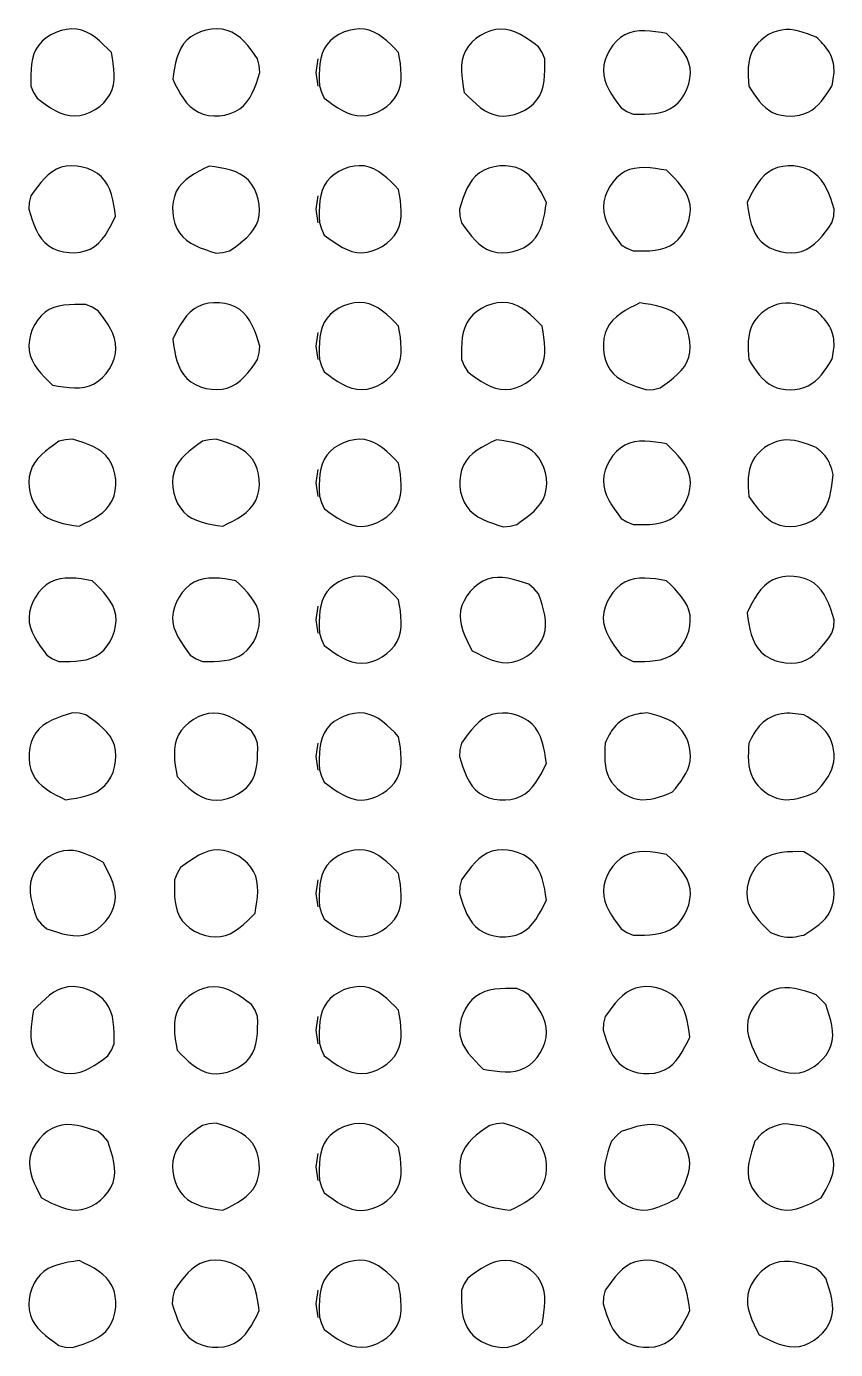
# Model space of a CAD drawing. Extents: x -306 to 305, y -242 to 242.
# Drawn here: x 9.4 to 305.3, y -241.7 to 241.8 of the extents above; entities that cross this region are included whole.
import ezdxf

# ---------------------------------------------------------------- set-up
doc = ezdxf.new("R2010")
doc.units = 0
doc.layers.get('0').update_dxf_attribs({"linetype": 'CONTINUOUS'})

msp = doc.modelspace()

# ---------------------------------------------------------------- linework, layer by layer
at = {"color": 7}
for p, q in [((298.154993, 237.944001), (298.154993, 237.944001)), ((198.004966, 232.263395), (196.693999, 234.404999)), ((196.693999, 234.404999), (196.693999, 234.404999)), ((196.693999, 234.404999), (196.693999, 234.404999)), ((198.967, 229.944), (198.004966, 232.263395)), ((94.551785, 227.50262), (93.966899, 229.944)), ((93.966899, 229.944), (93.966899, 229.944)), ((93.966899, 229.944), (93.966899, 229.944)), ((94.750001, 225), (94.551785, 227.50262)), ((116.033, 229.944), (115.25, 225)), ((115.25, 225), (116.033, 220.056)), ((11.0331, 220.056), (11.994917, 217.736599)), ((11.994917, 217.736599), (13.3057, 215.595001)), ((116.577728, 220.14284), (117.285101, 217.797644)), ((117.285101, 217.797644), (118.306001, 215.595001)), ((13.3057, 215.595001), (13.3057, 215.595001)), ((13.3057, 215.595001), (13.3057, 215.595001)), ((118.306001, 215.595001), (118.306001, 215.595001)), ((226.845001, 212.055999), (228.986605, 210.745032)), ((228.986605, 210.745032), (231.306, 209.783001)), ((231.306, 209.783001), (231.306, 209.783001)), ((11.0331, 179.944001), (10.448215, 177.502618)), ((116.033, 179.944), (115.25, 175)), ((10.448215, 177.502618), (10.25, 175.000001)), ((10.25, 175.000001), (10.25, 175.000001)), ((10.25, 175.000001), (10.25, 175.000001)), ((115.25, 175), (116.033, 170.056)), ((167.749999, 175.000001), (167.94815, 172.497376)), ((304.642605, 172.459925), (304.74999, 175.000001)), ((304.74999, 175.000001), (304.74999, 175.000001)), ((116.577728, 170.142838), (117.285101, 167.797642)), ((167.94815, 172.497376), (168.532999, 170.056001)), ((168.532999, 170.056001), (168.532999, 170.056001)), ((303.966993, 170.056001), (304.642605, 172.459925)), ((117.285101, 167.797642), (118.306001, 165.594999)), ((118.306001, 165.594999), (118.306001, 165.594999)), ((118.306001, 165.594999), (118.306001, 165.594999)), ((81.25278, 159.198122), (83.694301, 159.783)), ((83.694301, 159.783), (83.694301, 159.783)), ((226.845001, 162.056), (228.986605, 160.745033)), ((228.986605, 160.745033), (231.306, 159.783)), ((231.306, 159.783), (231.306, 159.783)), ((78.749999, 158.999999), (81.25278, 159.198122)), ((33.513322, 139.25492), (31.194299, 140.217001)), ((31.194299, 140.217001), (31.194299, 140.217001)), ((31.194299, 140.217001), (31.194299, 140.217001)), ((35.654601, 137.944001), (33.513322, 139.25492)), ((298.154993, 137.944001), (298.154993, 137.944001)), ((116.033, 129.944), (115.25, 125)), ((93.966899, 120.056), (94.551785, 122.49738)), ((94.551785, 122.49738), (94.750001, 125)), ((94.750001, 125), (94.750001, 125)), ((115.25, 125), (116.033, 120.056)), ((116.577728, 120.14284), (117.285101, 117.797643)), ((117.285101, 117.797643), (118.306001, 115.595001)), ((168.532999, 120.056), (169.495033, 117.736604)), ((169.495033, 117.736604), (170.806, 115.595001)), ((118.306001, 115.595001), (118.306001, 115.595001)), ((170.806, 115.595001), (170.806, 115.595001)), ((236.25, 109.000001), (238.752623, 109.198152)), ((238.752623, 109.198152), (241.194, 109.783001)), ((241.194, 109.783001), (241.194, 109.783001)), ((23.747225, 90.801812), (21.3057, 90.216901)), ((21.3057, 90.216901), (21.3057, 90.216901)), ((21.3057, 90.216901), (21.3057, 90.216901)), ((26.25, 91), (23.747225, 90.801812)), ((76.247224, 90.801812), (73.8057, 90.216901)), ((73.8057, 90.216901), (73.8057, 90.216901)), ((78.749999, 91), (76.247224, 90.801812)), ((298.154993, 87.944301), (298.154993, 87.944301)), ((116.033, 79.9443), (115.25, 75)), ((115.25, 75), (116.033, 70.0557)), ((116.577799, 70.143072), (117.28518, 67.79798)), ((117.28518, 67.79798), (118.306001, 65.5954)), ((118.306001, 65.5954), (118.306001, 65.5954)), ((183.750001, 58.999999), (186.252618, 59.198215)), ((186.252618, 59.198215), (188.694001, 59.783101)), ((188.694001, 59.783101), (188.694001, 59.783101)), ((226.845001, 62.055701), (228.986599, 60.744917)), ((228.986599, 60.744917), (231.306, 59.783101)), ((231.306, 59.783101), (231.306, 59.783101)), ((195.062924, 36.312866), (193.155, 37.944299)), ((193.155, 37.944299), (193.155, 37.944299)), ((196.693999, 34.4046), (195.062924, 36.312866)), ((116.033, 29.9443), (115.25, 25)), ((115.25, 25), (116.033, 20.0557)), ((304.642605, 22.459649), (304.74999, 24.999999)), ((304.74999, 24.999999), (304.74999, 24.999999)), ((116.577799, 20.143073), (117.28518, 17.797982)), ((303.966993, 20.0557), (304.642605, 22.459649)), ((117.28518, 17.797982), (118.306001, 15.595401)), ((118.306001, 15.595401), (118.306001, 15.595401)), ((16.8454, 12.055688), (18.98667, 10.744963)), ((18.98667, 10.744963), (21.3057, 9.783094)), ((21.3057, 9.783094), (21.3057, 9.783094)), ((21.3057, 9.783094), (21.3057, 9.783094)), ((69.345401, 12.055688), (71.486672, 10.744963)), ((71.486672, 10.744963), (73.8057, 9.783094)), ((73.8057, 9.783094), (73.8057, 9.783094)), ((226.845001, 12.055688), (229.024172, 10.835613)), ((229.024172, 10.835613), (231.306, 9.783094)), ((231.306, 9.783094), (231.306, 9.783094)), ((28.752775, -9.198185), (26.25, -9.000009)), ((26.25, -9.000009), (26.25, -9.000009)), ((26.25, -9.000009), (26.25, -9.000009)), ((31.194299, -9.783091), (28.752775, -9.198185)), ((93.005035, -17.736678), (91.694299, -15.595401)), ((91.694299, -15.595401), (91.694299, -15.595401)), ((93.966899, -20.055698), (93.005035, -17.736678)), ((116.033, -20.0557), (115.25, -25)), ((167.948122, -22.49723), (167.749999, -25.000005)), ((168.532999, -20.055698), (167.948122, -22.49723)), ((221.033001, -20.055698), (221.033001, -20.055698)), ((273.533001, -20.055698), (273.533001, -20.055698)), ((115.25, -25), (116.033, -29.9443)), ((167.749999, -25.000005), (167.749999, -25.000005)), ((116.577799, -29.856937), (117.28518, -32.202034)), ((117.28518, -32.202034), (118.306001, -34.404609)), ((118.306001, -34.404609), (118.306001, -34.404609)), ((65.805699, -65.595414), (64.494963, -67.73669)), ((64.494963, -67.73669), (63.533099, -70.05571)), ((63.533099, -70.05571), (63.533099, -70.05571)), ((116.033, -70.0557), (115.25, -75)), ((167.948122, -72.497215), (167.749999, -74.99999)), ((168.532999, -70.05571), (167.948122, -72.497215)), ((115.25, -75), (116.033, -79.9443)), ((167.749999, -74.99999), (167.749999, -74.99999)), ((116.577799, -79.85695), (117.28518, -82.202019)), ((13.3057, -84.404594), (14.937115, -86.312868)), ((14.937115, -86.312868), (16.8454, -87.94431)), ((117.28518, -82.202019), (118.306001, -84.404594)), ((118.306001, -84.404594), (118.306001, -84.404594)), ((16.8454, -87.94431), (16.8454, -87.94431)), ((16.8454, -87.94431), (16.8454, -87.94431)), ((226.845001, -87.94431), (228.963683, -89.350538)), ((228.963683, -89.350538), (231.306, -90.216904)), ((231.306, -90.216904), (231.306, -90.216904)), ((293.693991, -90.216904), (293.693991, -90.216904)), ((191.013396, -110.745043), (188.694001, -109.783004)), ((188.694001, -109.783004), (188.694001, -109.783004)), ((193.155, -112.055993), (191.013396, -110.745043)), ((93.005083, -117.73659), (91.694299, -115.595004)), ((91.694299, -115.595004), (91.694299, -115.595004)), ((298.154993, -112.055993), (298.154993, -112.055993)), ((93.966899, -120.056006), (93.005083, -117.73659)), ((116.033, -120.056), (115.25, -125)), ((221.033001, -120.056006), (220.448152, -122.497397)), ((115.25, -125), (116.033, -129.944)), ((220.448152, -122.497397), (220.250001, -125.000003)), ((220.250001, -125.000003), (220.250001, -125.000003)), ((40.505084, -132.263415), (41.4669, -129.944)), ((41.4669, -129.944), (41.4669, -129.944)), ((116.577728, -129.85716), (117.285101, -132.20237)), ((39.1943, -134.405002), (40.505084, -132.263415)), ((117.285101, -132.20237), (118.306001, -134.405002)), ((118.306001, -134.405002), (118.306001, -134.405002)), ((76.247219, -159.198111), (73.8057, -159.782988)), ((78.749999, -158.999991), (76.247219, -159.198111)), ((181.247375, -159.198139), (178.806001, -159.782988)), ((183.750001, -158.999991), (181.247375, -159.198139)), ((37.562869, -163.687081), (35.654601, -162.056006)), ((35.654601, -162.056006), (35.654601, -162.056006)), ((35.654601, -162.056006), (35.654601, -162.056006)), ((39.1943, -165.594988), (37.562869, -163.687081)), ((73.8057, -159.782988), (73.8057, -159.782988)), ((178.806001, -159.782988), (178.806001, -159.782988)), ((225.443226, -163.319374), (223.305999, -165.594988)), ((226.845001, -162.056006), (225.443226, -163.319374)), ((223.305999, -165.594988), (223.305999, -165.594988)), ((275.805999, -165.594988), (275.805999, -165.594988)), ((116.033, -170.056), (115.25, -175)), ((115.25, -175), (116.033, -179.944)), ((116.577728, -179.857145), (117.285101, -182.202355)), ((117.285101, -182.202355), (118.306001, -184.404986)), ((118.306001, -184.404986), (118.306001, -184.404986)), ((118.306001, -184.404986), (118.306001, -184.404986)), ((300.062928, -213.687066), (298.154993, -212.055991)), ((298.154993, -212.055991), (298.154993, -212.055991)), ((170.806, -215.595001), (169.495033, -217.736616)), ((301.694003, -215.595001), (300.062928, -213.687066)), ((63.533099, -220.056003), (62.948213, -222.497366)), ((116.033, -220.056), (115.25, -225)), ((169.495033, -217.736616), (168.532999, -220.056003)), ((168.532999, -220.056003), (168.532999, -220.056003)), ((221.033001, -220.056003), (220.448152, -222.497395)), ((62.948213, -222.497366), (62.75, -225)), ((62.75, -225), (62.75, -225)), ((115.25, -225), (116.033, -229.944)), ((220.448152, -222.497395), (220.250001, -225)), ((220.250001, -225), (220.250001, -225)), ((116.577728, -229.857158), (117.285101, -232.202368)), ((117.285101, -232.202368), (118.306001, -234.404999)), ((118.306001, -234.404999), (118.306001, -234.404999)), ((21.3057, -240.216999), (23.74722, -240.801876)), ((23.74722, -240.801876), (26.25, -240.999996)), ((26.25, -240.999996), (26.25, -240.999996)), ((26.25, -240.999996), (26.25, -240.999996))]:
    msp.add_line(p, q, dxfattribs=at)
for points, knots in [([(93.966899, 229.944), (90.805634, 234.422987), (84.500814, 243.355867), (65.292755, 238.745065), (63.73118, 227.92334), (62.948213, 222.49738)], [0, 0, 0, 0, 15.234934, 30.384515, 45.618872, 45.618872, 45.618872, 45.618872]), ([(40.505084, 232.263401), (36.682374, 236.192811), (29.058253, 244.02974), (10.808506, 236.47037), (10.958095, 225.537709), (11.0331, 220.056)], [0, 0, 0, 0, 15.234266, 30.38366, 45.618536, 45.618536, 45.618536, 45.618536]), ([(145.504967, 232.263395), (141.714524, 236.202403), (134.214997, 243.995873), (116.089925, 236.516308), (116.413706, 225.648343), (116.577728, 220.14284)], [0, 0, 0, 0, 15.171209, 30.016788, 45.258365, 45.258365, 45.258365, 45.258365]), ([(196.693999, 234.404999), (192.303224, 237.687631), (183.546319, 244.234471), (166.703827, 233.913319), (168.5629, 223.138872), (169.495033, 217.736605)], [0, 0, 0, 0, 15.234883, 30.384258, 45.61848, 45.61848, 45.61848, 45.61848]), ([(243.513396, 239.254968), (238.111127, 240.1871), (227.33668, 242.046171), (217.01553, 225.203679), (223.562369, 216.446774), (226.845001, 212.055999)], [0, 0, 0, 0, 15.234224, 30.383598, 45.618481, 45.618481, 45.618481, 45.618481]), ([(231.306, 209.783001), (236.787695, 209.708039), (247.720325, 209.558535), (255.279789, 227.808208), (247.442819, 235.432287), (243.513396, 239.254968)], [0, 0, 0, 0, 15.234878, 30.384264, 45.618469, 45.618469, 45.618469, 45.618469]), ([(298.154993, 237.944001), (293.932342, 239.584423), (285.499185, 242.86055), (272.628184, 233.73154), (273.230561, 224.627127), (273.533001, 220.056)], [0, 0, 0, 0, 12.958919, 25.88056, 38.910063, 38.910063, 38.910063, 38.910063]), ([(303.966993, 220.056), (304.410419, 222.249659), (305.301671, 226.65874), (303.039026, 233.333694), (299.777927, 236.412025), (298.154993, 237.944001)], [0, 0, 0, 0, 6.633644, 13.333099, 19.970262, 19.970262, 19.970262, 19.970262]), ([(13.3057, 215.595001), (17.696546, 212.312375), (26.453521, 205.765603), (43.296086, 216.086578), (41.437152, 226.861074), (40.505084, 232.263401)], [0, 0, 0, 0, 15.235067, 30.38437, 45.618716, 45.618716, 45.618716, 45.618716]), ([(118.306001, 215.595001), (122.692294, 212.313144), (131.445732, 205.763757), (148.296552, 216.08074), (146.437105, 226.859844), (145.504967, 232.263395)], [0, 0, 0, 0, 15.224747, 30.38303, 45.620263, 45.620263, 45.620263, 45.620263]), ([(169.495033, 217.736605), (173.317714, 213.807181), (180.941793, 205.970212), (199.191465, 213.529676), (199.041962, 224.462305), (198.967, 229.944)], [0, 0, 0, 0, 15.234204, 30.383591, 45.618467, 45.618467, 45.618467, 45.618467]), ([(62.948213, 222.49738), (65.369487, 217.57891), (70.198566, 207.769332), (89.891362, 209.319416), (93.127422, 219.763349), (94.750001, 225)], [0, 0, 0, 0, 15.234329, 30.383909, 45.61893, 45.61893, 45.61893, 45.61893]), ([(273.533001, 220.056), (275.974068, 216.193796), (280.841586, 208.492515), (296.632866, 208.586178), (301.519528, 216.228416), (303.966993, 220.056)], [0, 0, 0, 0, 13.012044, 25.946175, 38.924149, 38.924149, 38.924149, 38.924149]), ([(42.051786, 172.497382), (41.268819, 177.923341), (39.707244, 188.745065), (20.499186, 193.355867), (14.194366, 184.422988), (11.0331, 179.944001)], [0, 0, 0, 0, 15.234357, 30.383937, 45.61887, 45.61887, 45.61887, 45.61887]), ([(76.247219, 190.801878), (71.328786, 188.380517), (61.519328, 183.551287), (63.069487, 163.85863), (73.513366, 160.622578), (78.749999, 158.999999)], [0, 0, 0, 0, 15.234368, 30.383848, 45.618827, 45.618827, 45.618827, 45.618827]), ([(83.694301, 159.783), (88.173224, 162.944415), (97.105911, 169.249488), (92.494837, 188.457338), (81.673171, 190.01891), (76.247219, 190.801878)], [0, 0, 0, 0, 15.23505, 30.384518, 45.618888, 45.618888, 45.618888, 45.618888]), ([(145.504967, 182.263397), (141.714524, 186.202405), (134.214996, 193.995874), (116.089925, 186.516307), (116.413707, 175.648342), (116.577728, 170.142838)], [0, 0, 0, 0, 15.17121, 30.016787, 45.258367, 45.258367, 45.258367, 45.258367]), ([(199.551849, 177.502624), (197.130546, 182.421093), (192.301422, 192.230646), (172.608651, 190.680574), (169.372584, 180.236652), (167.749999, 175.000001)], [0, 0, 0, 0, 15.234374, 30.383922, 45.618945, 45.618945, 45.618945, 45.618945]), ([(243.513396, 189.254967), (238.111128, 190.187099), (227.33668, 192.046171), (217.015528, 175.203679), (223.562369, 166.446775), (226.845001, 162.056)], [0, 0, 0, 0, 15.234223, 30.383598, 45.61848, 45.61848, 45.61848, 45.61848]), ([(231.306, 159.783), (236.787695, 159.708038), (247.720324, 159.558535), (255.279788, 177.808207), (247.442819, 185.432286), (243.513396, 189.254967)], [0, 0, 0, 0, 15.234877, 30.384264, 45.618467, 45.618467, 45.618467, 45.618467]), ([(304.74999, 175.000001), (303.124108, 180.23244), (299.882475, 190.66471), (280.200463, 192.238777), (275.37122, 182.426118), (272.948152, 177.502624)], [0, 0, 0, 0, 15.232059, 30.3692, 45.612626, 45.612626, 45.612626, 45.612626]), ([(118.306001, 165.594999), (122.692294, 162.313143), (131.445733, 155.763756), (148.296552, 166.080741), (146.437105, 176.859845), (145.504967, 182.263397)], [0, 0, 0, 0, 15.224747, 30.38303, 45.620264, 45.620264, 45.620264, 45.620264]), ([(10.25, 175.000001), (11.872579, 169.76335), (15.108636, 159.319415), (34.801435, 157.769331), (39.630512, 167.578911), (42.051786, 172.497382)], [0, 0, 0, 0, 15.235021, 30.384603, 45.618932, 45.618932, 45.618932, 45.618932]), ([(168.532999, 170.056001), (171.694305, 165.57701), (177.999181, 156.644154), (197.207209, 161.254955), (198.768849, 172.076661), (199.551849, 177.502624)], [0, 0, 0, 0, 15.235016, 30.384559, 45.61895, 45.61895, 45.61895, 45.61895]), ([(272.948152, 177.502624), (273.732226, 172.076831), (275.29512, 161.261611), (294.493279, 156.638979), (300.801054, 165.572283), (303.966993, 170.056001)], [0, 0, 0, 0, 15.235865, 30.369614, 45.619458, 45.619458, 45.619458, 45.619458]), ([(31.194299, 140.217001), (25.712566, 140.292014), (14.779868, 140.441619), (7.220109, 122.191867), (15.057198, 114.567767), (18.986678, 110.745079)], [0, 0, 0, 0, 15.234999, 30.38449, 45.618767, 45.618767, 45.618767, 45.618767]), ([(94.750001, 125), (93.127422, 130.23665), (89.891362, 140.680584), (70.198566, 142.230668), (65.369487, 132.421089), (62.948213, 127.502619)], [0, 0, 0, 0, 15.235021, 30.384601, 45.61893, 45.61893, 45.61893, 45.61893]), ([(145.504967, 132.263395), (141.714524, 136.202403), (134.214997, 143.995874), (116.089925, 136.516308), (116.413706, 125.648343), (116.577728, 120.14284)], [0, 0, 0, 0, 15.17121, 30.016789, 45.258367, 45.258367, 45.258367, 45.258367]), ([(198.004966, 132.263395), (194.182285, 136.192819), (186.558207, 144.029789), (168.308534, 136.470324), (168.458037, 125.537695), (168.532999, 120.056)], [0, 0, 0, 0, 15.234204, 30.383591, 45.618469, 45.618469, 45.618469, 45.618469]), ([(233.747378, 140.801851), (228.828908, 138.380547), (219.019355, 133.551422), (220.569425, 113.85865), (231.013349, 110.622585), (236.25, 109.000001)], [0, 0, 0, 0, 15.234375, 30.383924, 45.618947, 45.618947, 45.618947, 45.618947]), ([(241.194, 109.783001), (245.672991, 112.944307), (254.605845, 119.249183), (249.995045, 138.45721), (239.17334, 140.01885), (233.747378, 140.801851)], [0, 0, 0, 0, 15.235014, 30.384558, 45.618947, 45.618947, 45.618947, 45.618947]), ([(298.154993, 137.944001), (293.928745, 139.589626), (285.492417, 142.874582), (272.635723, 133.723906), (273.233077, 124.624621), (273.533001, 120.056)], [0, 0, 0, 0, 12.968175, 25.886735, 38.913525, 38.913525, 38.913525, 38.913525]), ([(18.986678, 110.745079), (24.388956, 109.81293), (35.163478, 107.953813), (45.48459, 124.796612), (38.937388, 133.553346), (35.654601, 137.944001)], [0, 0, 0, 0, 15.234243, 30.383793, 45.618612, 45.618612, 45.618612, 45.618612]), ([(303.966993, 120.056), (304.410566, 122.250179), (305.301928, 126.65939), (303.03846, 133.333975), (299.777828, 136.412033), (298.154993, 137.944001)], [0, 0, 0, 0, 6.635124, 13.333308, 19.970301, 19.970301, 19.970301, 19.970301]), ([(118.306001, 115.595001), (122.692294, 112.313144), (131.445732, 105.763757), (148.296552, 116.080739), (146.437105, 126.859844), (145.504967, 132.263395)], [0, 0, 0, 0, 15.224747, 30.38303, 45.620263, 45.620263, 45.620263, 45.620263]), ([(170.806, 115.595001), (175.196775, 112.312368), (183.95368, 105.765528), (200.796171, 116.08668), (198.937098, 126.861127), (198.004966, 132.263395)], [0, 0, 0, 0, 15.234883, 30.384257, 45.618481, 45.618481, 45.618481, 45.618481]), ([(62.948213, 127.502619), (63.73118, 122.07666), (65.292755, 111.254935), (84.500814, 106.644133), (90.805634, 115.577013), (93.966899, 120.056)], [0, 0, 0, 0, 15.234358, 30.383938, 45.618872, 45.618872, 45.618872, 45.618872]), ([(273.533001, 120.056), (275.974068, 116.193796), (280.841586, 108.492514), (296.632866, 108.586178), (301.519528, 116.228416), (303.966993, 120.056)], [0, 0, 0, 0, 13.012044, 25.946175, 38.924149, 38.924149, 38.924149, 38.924149]), ([(21.3057, 90.216901), (16.826781, 87.055526), (7.894067, 80.75051), (12.505141, 61.542628), (23.326826, 59.98112), (28.752775, 59.198187)], [0, 0, 0, 0, 15.234969, 30.384476, 45.618811, 45.618811, 45.618811, 45.618811]), ([(28.752775, 59.198187), (33.671208, 61.619518), (43.480694, 66.4487), (41.930523, 86.141386), (31.486633, 89.377428), (26.25, 91)], [0, 0, 0, 0, 15.234323, 30.383836, 45.618812, 45.618812, 45.618812, 45.618812]), ([(73.8057, 90.216901), (69.326781, 87.055526), (60.394067, 80.75051), (65.005141, 61.542628), (75.826825, 59.981121), (81.252774, 59.198187)], [0, 0, 0, 0, 15.23497, 30.384476, 45.618812, 45.618812, 45.618812, 45.618812]), ([(81.252774, 59.198187), (86.171207, 61.619518), (95.980693, 66.4487), (94.430523, 86.141387), (83.986632, 89.377428), (78.749999, 91)], [0, 0, 0, 0, 15.234324, 30.383837, 45.618813, 45.618813, 45.618813, 45.618813]), ([(145.504919, 82.263323), (141.714541, 86.202359), (134.215136, 93.99589), (116.090121, 86.516427), (116.413819, 75.648533), (116.577799, 70.143072)], [0, 0, 0, 0, 15.171118, 30.016628, 45.258101, 45.258101, 45.258101, 45.258101]), ([(181.247381, 90.801787), (176.32891, 88.380513), (166.51933, 83.551436), (168.069415, 63.858636), (178.513349, 60.622578), (183.750001, 58.999999)], [0, 0, 0, 0, 15.23433, 30.383912, 45.618934, 45.618934, 45.618934, 45.618934]), ([(188.694001, 59.783101), (193.172987, 62.944366), (202.105866, 69.249187), (197.495065, 88.457245), (186.673341, 90.01882), (181.247381, 90.801787)], [0, 0, 0, 0, 15.234933, 30.384514, 45.618871, 45.618871, 45.618871, 45.618871]), ([(243.513401, 89.255085), (238.111075, 90.187153), (227.336578, 92.046087), (217.015603, 75.203521), (223.562376, 66.446547), (226.845001, 62.055701)], [0, 0, 0, 0, 15.234345, 30.38365, 45.618715, 45.618715, 45.618715, 45.618715]), ([(231.306, 59.783101), (236.78771, 59.708095), (247.72037, 59.558505), (255.27974, 77.808253), (247.442811, 85.432375), (243.513401, 89.255085)], [0, 0, 0, 0, 15.234876, 30.384271, 45.618537, 45.618537, 45.618537, 45.618537]), ([(298.154993, 87.944301), (293.92865, 89.589772), (285.492198, 92.874395), (272.635586, 83.723661), (273.233031, 74.624354), (273.533001, 70.055699)], [0, 0, 0, 0, 12.968322, 25.886834, 38.913703, 38.913703, 38.913703, 38.913703]), ([(304.358492, 78.097889), (304.058138, 79.393254), (303.455453, 81.992515), (301.246334, 85.419714), (299.183205, 87.104597), (298.154993, 87.944301)], [0, 0, 0, 0, 3.969176, 7.964495, 11.93393, 11.93393, 11.93393, 11.93393]), ([(118.306001, 65.5954), (122.692171, 62.313388), (131.445436, 55.763638), (148.296569, 66.08058), (146.437075, 76.859762), (145.504919, 82.263323)], [0, 0, 0, 0, 15.224678, 30.383142, 45.620395, 45.620395, 45.620395, 45.620395]), ([(273.533001, 70.055699), (276.756667, 65.534162), (283.190075, 56.51062), (302.66405, 61.53642), (303.793345, 72.574147), (304.358492, 78.097889)], [0, 0, 0, 0, 15.408085, 30.749609, 46.118285, 46.118285, 46.118285, 46.118285]), ([(33.51333, 39.255035), (28.110992, 40.187123), (17.336418, 42.046104), (7.015484, 25.203223), (13.562618, 16.446416), (16.8454, 12.055688)], [0, 0, 0, 0, 15.234369, 30.383851, 45.618862, 45.618862, 45.618862, 45.618862]), ([(21.3057, 9.783094), (26.787448, 9.708041), (37.720177, 9.558356), (45.279842, 27.808178), (37.442795, 35.43232), (33.51333, 39.255035)], [0, 0, 0, 0, 15.235002, 30.384497, 45.618833, 45.618833, 45.618833, 45.618833]), ([(86.01333, 39.255035), (80.610992, 40.187122), (69.836418, 42.046103), (59.515484, 25.203222), (66.062619, 16.446416), (69.345401, 12.055688)], [0, 0, 0, 0, 15.234368, 30.383851, 45.618861, 45.618861, 45.618861, 45.618861]), ([(73.8057, 9.783094), (79.287448, 9.708041), (90.220177, 9.558356), (97.779843, 27.808177), (89.942795, 35.432319), (86.01333, 39.255035)], [0, 0, 0, 0, 15.235002, 30.384497, 45.618834, 45.618834, 45.618834, 45.618834]), ([(145.504919, 32.263321), (141.714541, 36.202358), (134.215136, 43.995889), (116.090121, 36.516427), (116.413819, 25.648534), (116.577799, 20.143073)], [0, 0, 0, 0, 15.171118, 30.016628, 45.258101, 45.258101, 45.258101, 45.258101]), ([(193.155, 37.944299), (187.964678, 39.709631), (177.613244, 43.230359), (164.783751, 28.209989), (169.881214, 18.537105), (172.437078, 13.68713)], [0, 0, 0, 0, 15.235217, 30.384698, 45.619198, 45.619198, 45.619198, 45.619198]), ([(243.513401, 39.255083), (238.111745, 40.185925), (227.33684, 42.042712), (217.002809, 25.201458), (223.558479, 16.445346), (226.845001, 12.055688)], [0, 0, 0, 0, 15.234905, 30.389689, 45.625011, 45.625011, 45.625011, 45.625011]), ([(231.306, 9.783094), (236.786199, 9.699251), (247.724185, 9.531908), (255.269044, 27.797247), (247.438501, 35.429418), (243.513401, 39.255083)], [0, 0, 0, 0, 15.224296, 30.38633, 45.62468, 45.62468, 45.62468, 45.62468]), ([(304.74999, 24.999999), (303.129541, 30.241077), (299.900205, 40.685836), (280.209846, 42.234888), (275.375156, 32.426584), (272.948123, 27.50278)], [0, 0, 0, 0, 15.241504, 30.374256, 45.62878, 45.62878, 45.62878, 45.62878]), ([(172.437078, 13.68713), (177.286983, 11.131261), (186.959795, 6.033751), (201.980492, 18.863004), (198.459461, 29.214374), (196.693999, 34.4046)], [0, 0, 0, 0, 15.234403, 30.384, 45.618965, 45.618965, 45.618965, 45.618965]), ([(118.306001, 15.595401), (122.69217, 12.313389), (131.445434, 5.763638), (148.29657, 16.080577), (146.437076, 26.85976), (145.504919, 32.263321)], [0, 0, 0, 0, 15.224676, 30.383142, 45.620396, 45.620396, 45.620396, 45.620396]), ([(272.948123, 27.50278), (273.729065, 22.072151), (275.285409, 11.249414), (294.490739, 6.650186), (300.800365, 15.576053), (303.966993, 20.0557)], [0, 0, 0, 0, 15.241689, 30.375262, 45.622615, 45.622615, 45.622615, 45.622615]), ([(26.25, -9.000009), (21.013367, -10.622577), (10.569474, -13.858611), (9.019305, -33.551302), (18.828791, -38.38049), (23.747225, -40.801825)], [0, 0, 0, 0, 15.234969, 30.384487, 45.618818, 45.618818, 45.618818, 45.618818]), ([(91.694299, -15.595401), (87.303573, -12.312618), (78.546767, -5.76548), (61.703895, -16.086428), (63.562876, -26.860998), (64.494963, -32.263333)], [0, 0, 0, 0, 15.235006, 30.38449, 45.618852, 45.618852, 45.618852, 45.618852]), ([(145.504919, -17.736678), (141.714539, -13.797643), (134.21513, -6.004115), (116.090122, -13.483586), (116.41382, -24.351477), (116.577799, -29.856937)], [0, 0, 0, 0, 15.171119, 30.016628, 45.258098, 45.258098, 45.258098, 45.258098]), ([(199.551877, -27.50278), (198.76891, -22.076831), (197.207338, -11.255169), (177.999493, -6.644092), (171.694416, -15.576776), (168.532999, -20.055698)], [0, 0, 0, 0, 15.234361, 30.383831, 45.61888, 45.61888, 45.61888, 45.61888]), ([(236.25, -9.000009), (234.018809, -9.264737), (229.565428, -9.793127), (223.928386, -13.999644), (221.999692, -18.033744), (221.033001, -20.055698)], [0, 0, 0, 0, 6.659493, 13.292118, 19.957068, 19.957068, 19.957068, 19.957068]), ([(245.654999, -37.944297), (248.544502, -34.434959), (254.314331, -27.427429), (249.520254, -12.364816), (240.682141, -10.123823), (236.25, -9.000009)], [0, 0, 0, 0, 12.984183, 25.927126, 38.946945, 38.946945, 38.946945, 38.946945]), ([(293.693991, -9.783091), (290.940257, -9.347399), (285.392098, -8.469579), (277.373404, -12.573303), (274.807692, -17.572171), (273.533001, -20.055698)], [0, 0, 0, 0, 8.22424, 16.570002, 24.810209, 24.810209, 24.810209, 24.810209]), ([(23.747225, -40.801825), (29.173176, -40.01889), (39.994863, -38.45738), (44.605928, -19.249494), (35.673218, -12.944471), (31.194299, -9.783091)], [0, 0, 0, 0, 15.23434, 30.383848, 45.618826, 45.618826, 45.618826, 45.618826]), ([(298.154993, -37.944297), (300.764728, -34.961102), (305.957846, -29.024833), (303.91226, -15.836531), (297.112813, -11.808447), (293.693991, -9.783091)], [0, 0, 0, 0, 11.469762, 22.823714, 34.305958, 34.305958, 34.305958, 34.305958]), ([(118.306001, -34.404609), (122.692175, -37.686615), (131.445445, -44.236352), (148.296571, -33.919414), (146.437076, -23.140236), (145.504919, -17.736678)], [0, 0, 0, 0, 15.224679, 30.38314, 45.620386, 45.620386, 45.620386, 45.620386]), ([(64.494963, -32.263333), (68.317682, -36.192797), (75.94183, -44.02984), (94.191655, -36.470172), (94.041958, -25.537443), (93.966899, -20.055698)], [0, 0, 0, 0, 15.234342, 30.383841, 45.618834, 45.618834, 45.618834, 45.618834]), ([(221.033001, -20.055698), (220.79132, -24.567018), (220.308313, -33.583043), (232.920519, -43.047355), (241.398008, -39.650191), (245.654999, -37.944297)], [0, 0, 0, 0, 12.938909, 25.858842, 38.890493, 38.890493, 38.890493, 38.890493]), ([(273.533001, -20.055698), (273.292171, -24.56841), (272.810715, -33.590036), (285.429649, -43.05498), (293.903994, -39.65156), (298.154993, -37.944297)], [0, 0, 0, 0, 12.943484, 25.876071, 38.893333, 38.893333, 38.893333, 38.893333]), ([(167.749999, -25.000005), (169.372578, -30.236637), (172.608629, -40.680515), (192.301284, -42.230664), (197.130515, -32.42121), (199.551877, -27.50278)], [0, 0, 0, 0, 15.234975, 30.384453, 45.61882, 45.61882, 45.61882, 45.61882]), ([(37.562886, -63.687112), (32.712984, -61.131249), (23.040208, -56.033765), (8.019674, -68.86293), (11.540387, -79.214324), (13.3057, -84.404594)], [0, 0, 0, 0, 15.234366, 30.383837, 45.618857, 45.618857, 45.618857, 45.618857]), ([(93.005035, -82.263317), (93.93712, -76.860983), (95.796097, -66.086412), (78.953217, -55.765471), (70.19642, -62.312624), (65.805699, -65.595414)], [0, 0, 0, 0, 15.234361, 30.383847, 45.61885, 45.61885, 45.61885, 45.61885]), ([(145.504919, -67.73669), (141.714541, -63.797648), (134.215138, -56.004105), (116.090114, -63.483583), (116.413817, -74.351483), (116.577799, -79.85695)], [0, 0, 0, 0, 15.171126, 30.016639, 45.258128, 45.258128, 45.258128, 45.258128]), ([(199.551877, -77.502765), (198.768905, -72.076816), (197.207325, -61.255156), (177.999475, -56.644083), (171.694411, -65.576781), (168.532999, -70.05571)], [0, 0, 0, 0, 15.234364, 30.383831, 45.618885, 45.618885, 45.618885, 45.618885]), ([(243.513396, -60.744945), (238.109926, -59.810056), (227.330257, -57.944996), (217.027607, -74.801453), (223.56774, -83.556936), (226.845001, -87.94431)], [0, 0, 0, 0, 15.234321, 30.391756, 45.61604, 45.61604, 45.61604, 45.61604]), ([(231.306, -90.216904), (236.795905, -90.291887), (247.736643, -90.441319), (255.282902, -72.181358), (247.443817, -64.56413), (243.513396, -60.744945)], [0, 0, 0, 0, 15.254358, 30.400149, 45.630245, 45.630245, 45.630245, 45.630245]), ([(293.693991, -59.783104), (288.213685, -59.706968), (277.278317, -59.555048), (269.725459, -77.810807), (277.560579, -85.434821), (281.486602, -89.255062)], [0, 0, 0, 0, 15.230008, 30.389859, 45.615344, 45.615344, 45.615344, 45.615344]), ([(293.693991, -90.216904), (297.55138, -87.781262), (305.253693, -82.917847), (305.265121, -67.078169), (297.555525, -62.217623), (293.693991, -59.783104)], [0, 0, 0, 0, 13.009824, 25.977612, 38.990798, 38.990798, 38.990798, 38.990798]), ([(16.8454, -87.94431), (22.035671, -89.709619), (32.387066, -93.230323), (45.216224, -78.209793), (40.118747, -68.537015), (37.562886, -63.687112)], [0, 0, 0, 0, 15.235021, 30.384488, 45.618856, 45.618856, 45.618856, 45.618856]), ([(63.533099, -70.05571), (63.458045, -75.537456), (63.308359, -86.470183), (81.558186, -94.029848), (89.182322, -86.192789), (93.005035, -82.263317)], [0, 0, 0, 0, 15.234995, 30.384491, 45.618833, 45.618833, 45.618833, 45.618833]), ([(118.306001, -84.404594), (122.692167, -87.686612), (131.445426, -94.236377), (148.296564, -83.919432), (146.437074, -73.140251), (145.504919, -67.73669)], [0, 0, 0, 0, 15.224677, 30.383145, 45.620396, 45.620396, 45.620396, 45.620396]), ([(167.749999, -74.99999), (169.372574, -80.236632), (172.608618, -90.680523), (192.3013, -92.230686), (197.13052, -82.421209), (199.551877, -77.502765)], [0, 0, 0, 0, 15.234996, 30.384481, 45.618869, 45.618869, 45.618869, 45.618869]), ([(281.486602, -89.255062), (282.777552, -89.790619), (285.35917, -90.861616), (289.617412, -91.195596), (292.335021, -90.543161), (293.693991, -90.216904)], [0, 0, 0, 0, 4.176814, 8.352712, 12.529624, 12.529624, 12.529624, 12.529624]), ([(41.4669, -129.944), (41.541905, -124.462293), (41.691493, -113.529635), (23.441754, -105.970261), (15.817628, -113.807184), (11.994917, -117.73659)], [0, 0, 0, 0, 15.234872, 30.384265, 45.618528, 45.618528, 45.618528, 45.618528]), ([(91.694299, -115.595004), (87.303452, -112.312378), (78.546475, -105.765606), (61.703908, -116.08659), (63.562847, -126.861088), (64.494918, -132.263415)], [0, 0, 0, 0, 15.235068, 30.384376, 45.618724, 45.618724, 45.618724, 45.618724]), ([(145.504967, -117.73659), (141.714522, -113.797589), (134.214989, -106.004128), (116.089925, -113.483697), (116.413706, -124.35166), (116.577728, -129.85716)], [0, 0, 0, 0, 15.171203, 30.016785, 45.258355, 45.258355, 45.258355, 45.258355]), ([(188.694001, -109.783004), (183.212304, -109.708041), (172.279674, -109.558537), (164.720212, -127.808211), (172.557182, -135.432285), (176.486606, -139.254962)], [0, 0, 0, 0, 15.234881, 30.384267, 45.618464, 45.618464, 45.618464, 45.618464]), ([(252.051848, -127.502608), (251.266611, -122.071182), (249.701297, -111.244024), (230.491798, -106.659647), (224.19108, -115.583264), (221.033001, -120.056006)], [0, 0, 0, 0, 15.246269, 30.392339, 45.612818, 45.612818, 45.612818, 45.612818]), ([(298.154993, -112.055993), (292.967371, -110.286487), (282.62564, -106.758907), (269.823529, -121.764147), (274.83398, -131.47921), (277.353375, -136.364217)], [0, 0, 0, 0, 15.222776, 30.347205, 45.643697, 45.643697, 45.643697, 45.643697]), ([(176.486606, -139.254962), (181.888875, -140.187094), (192.663322, -142.046164), (202.984468, -125.203672), (196.437631, -116.446768), (193.155, -112.055993)], [0, 0, 0, 0, 15.234226, 30.383596, 45.618479, 45.618479, 45.618479, 45.618479]), ([(277.353375, -136.364217), (282.234186, -138.901674), (291.945886, -143.950636), (306.980796, -131.140458), (303.45958, -120.786562), (301.694003, -115.595004)], [0, 0, 0, 0, 15.302794, 30.449069, 45.681075, 45.681075, 45.681075, 45.681075]), ([(301.694003, -115.595004), (301.300781, -115.201781), (300.514333, -114.415333), (299.334663, -113.235663), (298.548216, -112.449216), (298.154993, -112.055993)], [0, 0, 0, 0, 1.668302, 3.336614, 5.004916, 5.004916, 5.004916, 5.004916]), ([(11.994917, -117.73659), (11.062847, -123.138918), (9.203909, -133.913416), (26.046475, -144.2344), (34.803452, -137.687627), (39.1943, -134.405002)], [0, 0, 0, 0, 15.234349, 30.383656, 45.618725, 45.618725, 45.618725, 45.618725]), ([(64.494918, -132.263415), (68.317629, -136.192822), (75.941754, -144.029744), (94.191494, -136.470371), (94.041905, -125.537713), (93.966899, -120.056006)], [0, 0, 0, 0, 15.234263, 30.383657, 45.618528, 45.618528, 45.618528, 45.618528]), ([(118.306001, -134.405002), (122.692294, -137.686856), (131.445735, -144.236239), (148.296553, -133.919251), (146.437106, -123.140144), (145.504967, -117.73659)], [0, 0, 0, 0, 15.224744, 30.38303, 45.620269, 45.620269, 45.620269, 45.620269]), ([(220.250001, -125.000003), (221.87119, -130.231084), (225.107621, -140.674058), (244.804423, -142.231397), (249.632927, -132.41853), (252.051848, -127.502608)], [0, 0, 0, 0, 15.222067, 30.388296, 45.613301, 45.613301, 45.613301, 45.613301]), ([(35.654601, -162.056006), (30.464377, -160.290541), (20.113008, -156.769502), (7.283752, -171.790203), (12.381263, -181.463016), (14.937132, -186.312922)], [0, 0, 0, 0, 15.234961, 30.384563, 45.618967, 45.618967, 45.618967, 45.618967]), ([(81.25278, -190.801892), (86.171213, -188.380525), (95.980668, -183.551285), (94.43051, -163.858629), (83.986633, -160.622573), (78.749999, -158.999991)], [0, 0, 0, 0, 15.23438, 30.383857, 45.61884, 45.61884, 45.61884, 45.61884]), ([(145.504967, -167.736603), (141.714524, -163.797593), (134.214998, -156.00412), (116.089931, -163.483685), (116.413708, -174.351644), (116.577728, -179.857145)], [0, 0, 0, 0, 15.171214, 30.016787, 45.258358, 45.258358, 45.258358, 45.258358]), ([(186.252623, -190.801864), (191.171093, -188.380557), (200.980643, -183.551426), (199.430571, -163.85866), (188.986652, -160.622582), (183.750001, -158.999991)], [0, 0, 0, 0, 15.23438, 30.383925, 45.618955, 45.618955, 45.618955, 45.618955]), ([(247.562923, -186.312922), (250.106061, -181.469587), (255.186091, -171.79481), (242.388591, -156.728307), (232.030802, -160.278528), (226.845001, -162.056006)], [0, 0, 0, 0, 15.217981, 30.398594, 45.619748, 45.619748, 45.619748, 45.619748]), ([(286.247388, -159.198111), (284.906379, -159.553468), (282.204959, -160.269322), (278.474578, -162.350885), (276.69038, -164.519875), (275.805999, -165.594988)], [0, 0, 0, 0, 4.159139, 8.378454, 12.525398, 12.525398, 12.525398, 12.525398]), ([(300.062928, -186.312922), (302.345686, -182.400689), (306.907914, -174.581856), (299.890193, -160.442319), (290.804517, -159.613716), (286.247388, -159.198111)], [0, 0, 0, 0, 12.955173, 25.891698, 38.909871, 38.909871, 38.909871, 38.909871]), ([(73.8057, -159.782988), (69.326776, -162.944408), (60.394089, -169.249488), (65.005162, -188.45734), (75.826828, -190.01892), (81.25278, -190.801892)], [0, 0, 0, 0, 15.235059, 30.384532, 45.618903, 45.618903, 45.618903, 45.618903]), ([(178.806001, -159.782988), (174.327008, -162.944298), (165.394154, -169.249179), (170.004957, -188.457206), (180.826661, -190.018857), (186.252623, -190.801864)], [0, 0, 0, 0, 15.235023, 30.384567, 45.618963, 45.618963, 45.618963, 45.618963]), ([(14.937132, -186.312922), (19.787109, -188.868782), (29.459996, -193.96624), (44.480359, -181.136742), (40.959631, -170.785309), (39.1943, -165.594988)], [0, 0, 0, 0, 15.234501, 30.383982, 45.619198, 45.619198, 45.619198, 45.619198]), ([(118.306001, -184.404986), (122.692292, -187.686846), (131.445728, -194.23624), (148.29655, -183.919254), (146.437104, -173.140151), (145.504967, -167.736603)], [0, 0, 0, 0, 15.224747, 30.383035, 45.620261, 45.620261, 45.620261, 45.620261]), ([(223.305999, -165.594988), (221.536801, -170.790037), (218.01057, -181.144408), (233.040709, -193.963894), (242.711906, -188.868661), (247.562923, -186.312922)], [0, 0, 0, 0, 15.246771, 30.38869, 45.627486, 45.627486, 45.627486, 45.627486]), ([(275.805999, -165.594988), (274.0368, -170.790037), (270.510568, -181.144408), (285.540709, -193.963895), (295.211908, -188.868662), (300.062928, -186.312922)], [0, 0, 0, 0, 15.246771, 30.388689, 45.627493, 45.627493, 45.627493, 45.627493]), ([(28.75278, -209.198124), (23.326827, -209.98109), (12.505159, -211.542659), (7.894087, -230.750513), (16.826776, -237.055584), (21.3057, -240.216999)], [0, 0, 0, 0, 15.23437, 30.383841, 45.618891, 45.618891, 45.618891, 45.618891]), ([(26.25, -240.999996), (31.486634, -239.377423), (41.930519, -236.14138), (43.480674, -216.448713), (33.671213, -211.619484), (28.75278, -209.198124)], [0, 0, 0, 0, 15.234975, 30.384464, 45.618833, 45.618833, 45.618833, 45.618833]), ([(94.551785, -227.502606), (93.768818, -222.076648), (92.207242, -211.254925), (72.99918, -206.64413), (66.694363, -215.577014), (63.533099, -220.056003)], [0, 0, 0, 0, 15.234352, 30.383934, 45.618871, 45.618871, 45.618871, 45.618871]), ([(145.504967, -217.736616), (141.714526, -213.797606), (134.215, -206.004132), (116.089925, -213.483694), (116.413707, -224.351657), (116.577728, -229.857158)], [0, 0, 0, 0, 15.17121, 30.016792, 45.258362, 45.258362, 45.258362, 45.258362]), ([(198.004966, -232.263384), (198.937097, -226.861119), (200.796167, -216.086675), (183.953676, -205.765524), (175.196773, -212.312367), (170.806, -215.595001)], [0, 0, 0, 0, 15.234216, 30.38359, 45.618472, 45.618472, 45.618472, 45.618472]), ([(252.051848, -227.502606), (251.267148, -222.076273), (249.702614, -211.257258), (230.501657, -206.652572), (224.195625, -215.579126), (221.033001, -220.056003)], [0, 0, 0, 0, 15.235546, 30.37661, 45.610229, 45.610229, 45.610229, 45.610229]), ([(298.154993, -212.055991), (292.961091, -210.287308), (282.615784, -206.764413), (269.826663, -221.771913), (274.83459, -231.480957), (277.353375, -236.364214)], [0, 0, 0, 0, 15.236887, 30.349104, 45.641289, 45.641289, 45.641289, 45.641289]), ([(277.353375, -236.364214), (282.22876, -238.897431), (291.930803, -243.938547), (306.998802, -231.164447), (303.466886, -220.798364), (301.694003, -215.595001)], [0, 0, 0, 0, 15.292334, 30.431833, 45.690516, 45.690516, 45.690516, 45.690516]), ([(118.306001, -234.404999), (122.692293, -237.686853), (131.44573, -244.236235), (148.296546, -233.919262), (146.437103, -223.140163), (145.504967, -217.736616)], [0, 0, 0, 0, 15.224742, 30.383024, 45.620244, 45.620244, 45.620244, 45.620244]), ([(168.532999, -220.056003), (168.458039, -225.537696), (168.308538, -236.470324), (186.558212, -244.02978), (194.182287, -236.192808), (198.004966, -232.263384)], [0, 0, 0, 0, 15.234872, 30.384259, 45.618461, 45.618461, 45.618461, 45.618461]), ([(62.75, -225), (64.372578, -230.236651), (67.608636, -240.680585), (87.301438, -242.230662), (92.130513, -232.421078), (94.551785, -227.502606)], [0, 0, 0, 0, 15.235017, 30.384601, 45.618934, 45.618934, 45.618934, 45.618934]), ([(220.250001, -225), (221.870842, -230.239542), (225.103974, -240.690987), (244.802857, -242.223445), (249.631822, -232.417057), (252.051848, -227.502606)], [0, 0, 0, 0, 15.237499, 30.394619, 45.621496, 45.621496, 45.621496, 45.621496])]:
    msp.add_open_spline(points, degree=3, knots=knots, dxfattribs=at)

doc.saveas('drawing.dxf')
